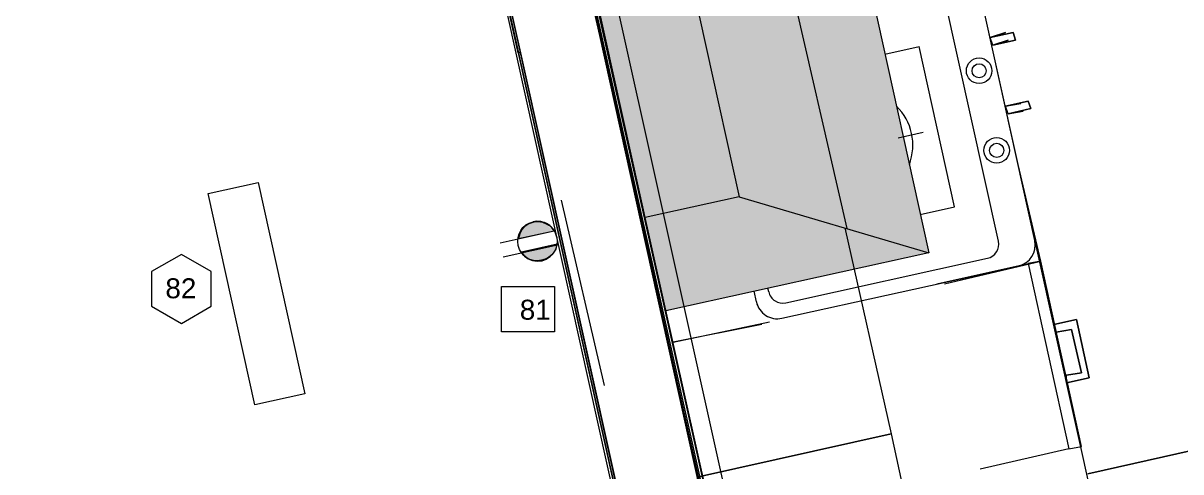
# Model space of a CAD drawing. Header units: inches. Extents: x 0.9 to 36.3, y 0.7 to 23.3.
# Drawn here: x 26.269 to 27.029, y 12.048 to 12.342 of the extents above; entities that cross this region are included whole.
import ezdxf

# ---------------------------------------------------------------- set-up
doc = ezdxf.new("R2010")
doc.units = ezdxf.units.IN
for name, color, linetype, lineweight, true_color in [('Blocks', 7, 'Continuous', 5, 0x9a9c7f), ('Lights', 7, 'Continuous', 5, 0xff0a0a), ('Numbering Lights', 1, 'Continuous', 0, 0xff0000), ('PDF_Geometry', 7, 'Continuous', 9, 0x777777)]:
    doc.layers.add(name, color=color, linetype=linetype, lineweight=lineweight, true_color=true_color)
doc.layers.add('Numbering receptecles', color=170, linetype='Continuous', lineweight=0)
doc.layers.add('Receptacles', color=170, linetype='Continuous', lineweight=0)
doc.styles.get("Standard").update_dxf_attribs({"font": 'arial.ttf'})

msp = doc.modelspace()

# ---------------------------------------------------------------- hatches: boundary and pattern name
at = {"layer": 'Blocks', "linetype": 'ByBlock', "transparency": 33554495}
h = msp.add_hatch(color=256, dxfattribs=at)
h.dxf.hatch_style = 1
h.paths.add_polyline_path([(26.63225, 12.473), (26.64551, 12.41339), (26.69561, 12.42445), (26.75033, 12.47145), (26.74464, 12.4978)])
h.paths.add_polyline_path([(26.63393, 12.41084), (26.64551, 12.41339), (26.63225, 12.473), (26.62077, 12.47047)])
h.paths.add_polyline_path([(26.77058, 12.37783), (26.75033, 12.47145), (26.69561, 12.42445), (26.70894, 12.36404)])
h.paths.add_polyline_path([(26.77058, 12.37783), (26.80972, 12.20745), (26.86352, 12.19161), (26.79357, 12.5086), (26.75033, 12.47145)])
h.paths.add_polyline_path([(26.7389, 12.22829), (26.80972, 12.20745), (26.77058, 12.37783), (26.70894, 12.36404)])
h.paths.add_polyline_path([(26.81444, 12.18078), (26.8083, 12.20787), (26.7389, 12.22829), (26.68912, 12.21731), (26.70273, 12.15613)])
h.paths.add_polyline_path([(26.69072, 12.15348), (26.70273, 12.15613), (26.68912, 12.21731), (26.67722, 12.21468)])
h.paths.add_polyline_path([(26.8083, 12.20787), (26.81444, 12.18078), (26.86352, 12.19161)])
h.paths.add_polyline_path([(26.79357, 12.5086), (26.74464, 12.4978), (26.75033, 12.47145)])
at = {"layer": 'Blocks', "linetype": 'ByBlock', "transparency": 33554559}
h = msp.add_hatch(color=256, dxfattribs=at)
h.dxf.hatch_style = 1
h.paths.add_polyline_path([(26.64551, 12.41339), (26.6532, 12.37882), (26.70335, 12.38938), (26.69561, 12.42445)])
h.paths.add_polyline_path([(26.68912, 12.21731), (26.7389, 12.22829), (26.70894, 12.36404), (26.65897, 12.35287)])
h.paths.add_polyline_path([(26.70894, 12.36404), (26.70335, 12.38938), (26.6532, 12.37882), (26.65897, 12.35287)])
h.paths.add_polyline_path([(26.64153, 12.3764), (26.6531, 12.37929), (26.64551, 12.41339), (26.63393, 12.41084)])
h.paths.add_polyline_path([(26.6532, 12.37882), (26.64154, 12.37636), (26.6473, 12.35025), (26.65897, 12.35287)])
h.paths.add_polyline_path([(26.67722, 12.21468), (26.68912, 12.21731), (26.65897, 12.35287), (26.6473, 12.35025)])
at = {"layer": 'Receptacles', "linetype": 'ByBlock', "transparency": 33554559}
for points in [[(26.59665, 12.20778), (26.59391, 12.20158), (26.59407, 12.20087), (26.6172, 12.20594), (26.61168, 12.2107), (26.60659, 12.21182), (26.60081, 12.21093)], [(26.61697, 12.19171), (26.61916, 12.19705), (26.59602, 12.19197), (26.59618, 12.19126), (26.60118, 12.18713), (26.60592, 12.18593), (26.61297, 12.18785)]]:
    msp.add_hatch(color=256, dxfattribs=at).paths.add_polyline_path(points)

# ---------------------------------------------------------------- linework, layer by layer
at = {"layer": 'Blocks', "linetype": 'ByBlock'}
for p, q in [((26.93312, 12.19962), (26.86101, 12.52641)), ((26.90926, 12.19915), (26.83917, 12.51679)), ((26.79357, 12.5086), (26.86352, 12.19161)), ((26.69072, 12.15348), (26.62077, 12.47047)), ((26.83477, 12.32191), (26.85712, 12.32684)), ((26.88032, 12.22172), (26.85712, 12.32684)), ((26.84334, 12.26701), (26.85978, 12.27064)), ((26.85797, 12.21679), (26.88032, 12.22172)), ((26.86352, 12.19161), (26.69072, 12.15348)), ((26.76704, 12.1486), (26.92244, 12.18289)), ((26.7696, 12.15875), (26.90214, 12.18799)), ((26.75844, 12.16587), (26.7579, 12.16831)), ((26.75031, 12.15928), (26.74876, 12.16629))]:
    msp.add_line(p, q, dxfattribs=at)
for points in [[(26.79357, 12.5086), (26.69561, 12.42445), (26.7389, 12.22829), (26.86352, 12.19161)], [(26.7389, 12.22829), (26.67722, 12.21468)]]:
    msp.add_lwpolyline(points, dxfattribs=at)
for centre, radius in [((26.8966, 12.31101), 0.00839), ((26.8966, 12.31101), 0.00465), ((26.90813, 12.25879), 0.00839), ((26.90813, 12.25879), 0.00465)]:
    msp.add_circle(centre, radius, dxfattribs=at)
for centre, radius, start, end in [((26.81703, 12.26215), 0.03604, 339.39781, 45.49002), ((26.90012, 12.19713), 0.00936, 282.44392, 12.44392), ((26.91941, 12.1966), 0.01404, 282.44392, 12.44392), ((26.76402, 12.16231), 0.01404, 192.44392, 282.44392), ((26.76758, 12.16789), 0.00936, 192.44392, 282.44392)]:
    msp.add_arc(centre, radius, start, end, dxfattribs=at)
at = {"layer": 'Lights', "linetype": 'ByBlock'}
msp.add_lwpolyline([(26.39013, 12.23049), (26.42298, 12.23777), (26.45373, 12.09904), (26.42088, 12.09176)], close=True, dxfattribs=at)
at = {"layer": 'Numbering Lights', "linetype": 'ByBlock', "ltscale": 0.001}
msp.add_lwpolyline([(26.37265, 12.19054), (26.35299, 12.1792), (26.35299, 12.15651), (26.37265, 12.14516), (26.3923, 12.15651), (26.3923, 12.1792)], close=True, dxfattribs=at)
at = {"layer": 'Numbering receptecles', "linetype": 'ByBlock', "ltscale": 0.001}
msp.add_lwpolyline([(26.58279, 12.16947), (26.61779, 12.16947), (26.61779, 12.1396), (26.58279, 12.1396)], close=True, dxfattribs=at)
at = {"layer": 'PDF_Geometry', "linetype": 'ByBlock'}
for points in [[(25.17398, 13.40612), (25.18231, 13.37446), (25.46896, 13.43779), (25.86061, 13.52445), (26.05894, 12.63782), (26.01727, 12.62949), (26.02894, 12.58115), (26.06894, 12.58949), (26.17893, 12.09617), (26.22727, 12.10617), (26.11727, 12.60115), (26.51392, 12.68948), (26.73225, 11.70452), (26.78558, 11.71619), (26.56059, 12.72448), (26.40226, 13.43445), (26.76391, 13.51445), (26.74891, 13.58445), (26.38726, 13.50278), (26.20393, 14.33442)], [(26.77891, 11.73952), (26.51559, 12.93114), (26.78058, 11.74119)], [(26.51559, 12.93114), (26.77891, 11.74286), (26.77891, 11.74119)], [(26.53892, 12.83781), (26.51725, 12.93114), (26.78224, 11.74286), (26.56725, 12.70448)], [(26.82058, 12.67115), (26.82724, 12.67282), (26.80891, 12.75948), (26.80724, 12.76948), (26.80891, 12.75948), (27.02223, 11.79785)], [(26.3356, 11.62619), (26.30893, 11.74119), (26.33393, 11.62619), (26.73058, 11.71452), (26.59558, 12.32283), (26.51392, 12.68782)], [(26.59558, 12.32283), (26.59392, 12.32283), (26.51225, 12.68948)], [(26.58558, 12.68282), (26.79391, 11.74619)], [(26.78224, 11.74286), (26.64058, 12.37616), (26.70391, 12.3895)], [(26.72391, 11.73119), (26.33226, 11.64286), (26.72558, 11.72952), (26.58225, 12.37616), (26.72891, 11.71452)], [(26.72391, 11.72952), (26.58059, 12.37616)], [(26.67225, 12.22617), (26.64392, 12.3495), (26.77058, 12.37783), (26.80972, 12.20745)], [(26.90557, 12.32783), (26.91557, 12.33116), (26.90557, 12.32783), (26.92057, 12.33116), (26.9189, 12.33616), (26.90391, 12.33283)], [(26.91557, 12.28283), (26.92557, 12.2845), (26.91557, 12.28283), (26.93057, 12.28617), (26.9289, 12.29117), (26.9139, 12.28783)], [(26.87391, 12.17117), (26.93724, 12.18617), (26.92224, 12.2495)], [(26.65058, 12.10451), (26.62225, 12.22617)], [(26.8083, 12.20787), (26.83891, 12.07284), (26.71225, 12.04451), (26.68391, 12.1695)], [(26.86891, 12.17117), (26.9289, 12.1845), (26.95557, 12.06284), (26.89724, 12.04951)], [(26.95557, 12.06284), (26.9639, 12.06451), (26.93724, 12.18617), (26.9289, 12.1845)], [(26.75391, 12.14451), (26.69558, 12.13284), (26.75891, 12.14617)], [(26.9539, 12.10617), (26.9689, 12.10951), (26.96057, 12.14784), (26.94557, 12.14451), (26.96057, 12.14784), (26.94557, 12.14451)], [(26.94724, 12.13951), (26.95724, 12.14117), (26.94724, 12.13951), (26.95724, 12.14117), (26.9639, 12.11284), (26.95724, 12.14117), (26.94724, 12.13951), (26.95724, 12.14117), (26.9639, 12.11284), (26.95724, 12.14117), (26.9639, 12.11284), (26.95724, 12.14117), (26.94724, 12.13951), (26.94557, 12.14451), (26.96057, 12.14784), (26.9689, 12.10951), (26.9539, 12.10617), (26.9539, 12.11117), (26.9639, 12.11284), (26.9539, 12.11117), (26.9639, 12.11284), (26.9539, 12.11117), (26.9639, 12.11284), (26.9539, 12.11117)], [(27.02301, 11.7982), (27.33137, 11.86654), (27.33137, 12.1282), (26.96802, 12.04655), (27.33137, 12.1282), (27.33137, 11.86654)], [(26.70225, 12.09117), (26.70225, 12.09117)], [(26.73891, 11.92118), (26.71225, 12.04451), (26.83891, 12.07284), (26.86557, 11.94951)]]:
    msp.add_lwpolyline(points, dxfattribs=at)
for points in [[(26.92057, 12.33116), (26.90557, 12.32783), (26.90391, 12.33283), (26.9189, 12.33616)], [(26.9139, 12.33616), (26.90391, 12.33283)], [(26.93057, 12.28617), (26.91557, 12.28283), (26.9139, 12.28783), (26.9289, 12.29117)], [(26.9239, 12.2895), (26.9139, 12.28783)], [(26.9539, 12.10617), (26.9689, 12.10951), (26.96057, 12.14784), (26.9689, 12.10951), (26.9539, 12.10617), (26.9689, 12.10951), (26.96057, 12.14784), (26.94557, 12.14451), (26.96057, 12.14784), (26.9689, 12.10951)]]:
    msp.add_lwpolyline(points, close=True, dxfattribs=at)
at = {"layer": 'Receptacles', "linetype": 'ByBlock'}
for points in [[(26.58196, 12.19821), (26.61756, 12.20602)], [(26.58399, 12.18896), (26.61959, 12.19677)]]:
    msp.add_lwpolyline(points, dxfattribs=at)
for points in [[(26.61756, 12.20602), (26.61551, 12.20856), (26.61291, 12.21022), (26.61002, 12.21146), (26.60694, 12.2119), (26.60402, 12.21163), (26.60089, 12.21057), (26.59828, 12.20888), (26.59618, 12.20655), (26.59486, 12.20403), (26.59407, 12.20087)], [(26.61951, 12.19712), (26.59602, 12.19197), (26.59807, 12.18943), (26.60032, 12.18769), (26.6032, 12.18645), (26.60628, 12.18601), (26.60956, 12.18636), (26.61233, 12.18734), (26.61495, 12.18903), (26.61705, 12.19136), (26.61871, 12.19396)]]:
    msp.add_lwpolyline(points, close=True, dxfattribs=at)
msp.add_arc((26.60644, 12.19916), 0.01307, 12.139, 102.61846, dxfattribs=at)
for points in [[(26.59394, 12.19636), (26.59237, 12.20348), (26.59646, 12.21035), (26.60358, 12.21191)], [(26.61921, 12.20191), (26.62077, 12.19479), (26.61625, 12.1882), (26.60913, 12.18664)], [(26.60913, 12.18664), (26.60201, 12.18507), (26.5955, 12.18924), (26.59394, 12.19636)]]:
    msp.add_open_spline(points, degree=3, dxfattribs=at)

# ---------------------------------------------------------------- texts
at = {"layer": 'Numbering Lights', "linetype": 'ByBlock', "ltscale": 0.001}
msp.add_text('82', height=0.01309, dxfattribs=at).set_placement((26.36213, 12.16174))
at = {"layer": 'Numbering receptecles', "linetype": 'ByBlock', "ltscale": 0.001}
msp.add_text('81', height=0.01309, dxfattribs=at).set_placement((26.5949, 12.14767))

doc.saveas('drawing.dxf')
